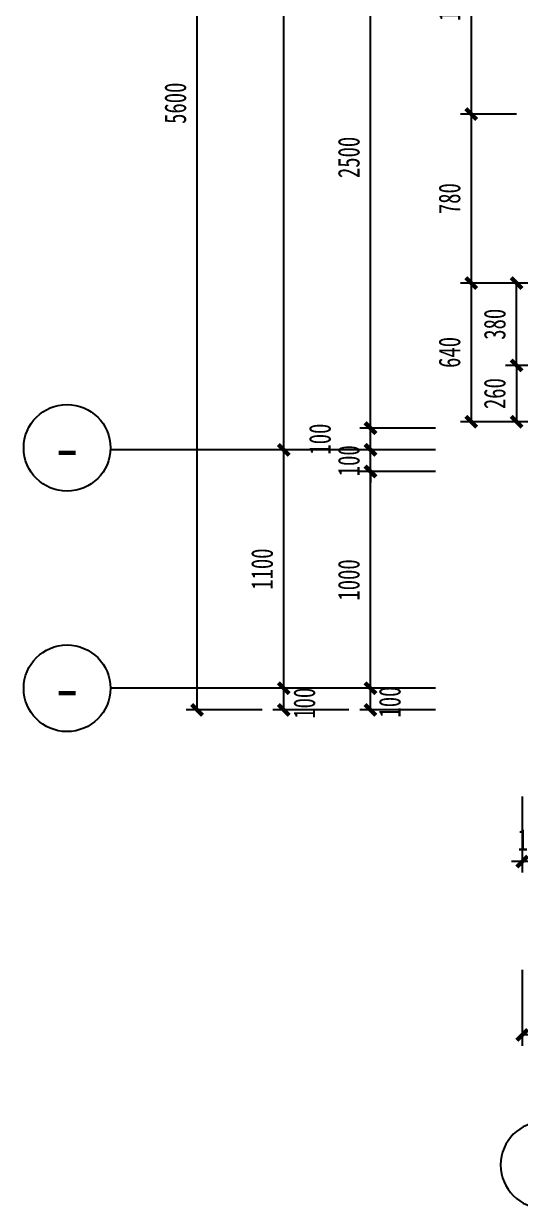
# Model space of a CAD drawing. Header units: millimetres. Extents: x -133666 to 880576, y -269375 to 86941.
# Drawn here: x -48304 to -46013, y -153567 to -148099 of the extents above; entities that cross this region are included whole.
import ezdxf
from ezdxf.enums import TextEntityAlignment as Align

# ---------------------------------------------------------------- set-up
doc = ezdxf.new("R2010")
doc.units = ezdxf.units.MM
doc.header["$LTSCALE"] = 1000
doc.linetypes.add('CENTER', pattern=[50.8, 31.75, -6.35, 6.35, -6.35])
doc.layers.get('0').update_dxf_attribs({"linetype": 'CONTINUOUS'})
doc.layers.get('Defpoints').update_dxf_attribs({"color": 6, "linetype": 'CONTINUOUS'})
for name, color, linetype in [('A-轴号', 4, 'CONTINUOUS'), ('A-轴线', 8, 'CENTER'), ('C-顶面造型尺寸', 5, 'CONTINUOUS'), ('W-尺寸', 5, 'CONTINUOUS')]:
    doc.layers.add(name, color=color, linetype=linetype)
doc.styles.add('DIM', font='', dxfattribs={"width": 0.7})
doc.styles.add('NAME-1', font='simhei.ttf')
doc.styles.get('DIM').set_extended_font_data('SimSun')
doc.dimstyles.new('50', dxfattribs={"dimscale": 50, "dimtxt": 2, "dimasz": 1, "dimexe": 1, "dimexo": 1, "dimgap": 1, "dimtad": 1, "dimdec": 0, "dimzin": 0, "dimdsep": 46, "dimtxsty": 'DIM', "dimblk": 'ARCHTICK', "dimcen": 0, "dimclrd": 5, "dimclre": 5, "dimclrt": 35, "dimadec": 0, "dimazin": 0, "dimtfac": 0.5, "dimtdec": 0, "dimtix": 1, "dimtmove": 2, "dimatfit": 2, "dimldrblk": 'A', "dimfxl": 0, "dimtolj": 1, "dimtzin": 0, "dimlwd": -1, "dimlwe": -1, "dimarcsym": 0})

# ---------------------------------------------------------------- blocks, each defined once
blk = doc.blocks.new('轴号')
at = {"color": 4}
blk.add_circle((4, 0), 4, dxfattribs=at)
at = {"color": 2, "style": 'NAME-1'}
blk.add_attdef('1', text='', height=4, dxfattribs=at).set_placement((4, 0), align=Align.MIDDLE)
blk = doc.blocks.new('_ArchTick')
at = {"color": 0, "linetype": 'ByBlock', "const_width": 0.4}
blk.add_lwpolyline([(-0.5, -0.5), (0.5, 0.5)], dxfattribs=at)
blk = doc.blocks.new('*D512')
at = {"layer": 'Defpoints', "color": 0, "transparency": 16777216}
for p in [(-46004.1, -150166.6), (-45904.1, -150166.6), (-46004.1, -151966.6)]:
    blk.add_point(p, dxfattribs=at)
at = {"layer": 'W-尺寸', "color": 5, "transparency": 16777216}
for p, q in [((-46004.1, -151666.6), (-46004.1, -152016.6)), ((-45904.1, -151666.6), (-45904.1, -152016.6)), ((-46004.1, -151966.6), (-46054.1, -151966.6)), ((-45904.1, -151966.6), (-46004.1, -151966.6)), ((-45904.1, -151966.6), (-45854.1, -151966.6))]:
    blk.add_line(p, q, dxfattribs=at)
at = {"layer": 'W-尺寸', "color": 5, "transparency": 16777216, "xscale": 50, "yscale": 50, "zscale": 50}
blk.add_blockref('_ArchTick', (-46004.1, -151966.6), dxfattribs=at)
at = {"layer": 'W-尺寸', "color": 5, "transparency": 16777216, "xscale": 50, "yscale": 50, "zscale": 50, "rotation": 180}
blk.add_blockref('_ArchTick', (-45904.1, -151966.6), dxfattribs=at)
at = {"layer": 'W-尺寸', "color": 35, "transparency": 16777216, "insert": (-45954.1, -151866.6), "char_height": 100, "attachment_point": 5, "style": 'DIM'}
blk.add_mtext('\\A1;100', dxfattribs=at)
blk = doc.blocks.new('A')
for p, q in [((-1.44, 1.15), (-1.09, 1.44)), ((-1.44, 1.15), (-0.37, 0)), ((-1.09, 1.44), (0, 0)), ((-0.37, 0), (-2.13, 0)), ((-1.44, -1.15), (-0.37, 0)), ((-1.09, -1.44), (0, 0)), ((-1.44, -1.15), (-1.09, -1.44))]:
    blk.add_line(p, q)
for points in [[(-1.44, 1.15), (-1.09, 1.44), (-0.37, 0), (0, 0)], [(-1.44, -1.15), (-1.09, -1.44), (-0.37, 0), (0, 0)]]:
    blk.add_solid(points)
blk = doc.blocks.new('*D513')
at = {"layer": 'Defpoints', "color": 0, "transparency": 16777216}
for p in [(-30704.1, -152066.6), (-46004.1, -152166.6), (-46004.1, -152766.6)]:
    blk.add_point(p, dxfattribs=at)
at = {"layer": 'W-尺寸', "color": 5, "transparency": 16777216}
for p, q in [((-46004.1, -152466.6), (-46004.1, -152816.6)), ((-30704.1, -152466.6), (-30704.1, -152816.6)), ((-30704.1, -152766.6), (-46004.1, -152766.6))]:
    blk.add_line(p, q, dxfattribs=at)
at = {"layer": 'W-尺寸', "color": 5, "transparency": 16777216, "xscale": 50, "yscale": 50, "zscale": 50, "rotation": 180}
blk.add_blockref('_ArchTick', (-46004.1, -152766.6), dxfattribs=at)
at = {"layer": 'W-尺寸', "color": 5, "transparency": 16777216, "xscale": 50, "yscale": 50, "zscale": 50}
blk.add_blockref('_ArchTick', (-30704.1, -152766.6), dxfattribs=at)
at = {"layer": 'W-尺寸', "color": 35, "transparency": 16777216, "insert": (-38354.1, -152666.6), "char_height": 100, "attachment_point": 5, "style": 'DIM'}
blk.add_mtext('\\A1;15300', dxfattribs=at)
blk = doc.blocks.new('*D539')
at = {"layer": 'Defpoints', "color": 0, "transparency": 16777216}
for p in [(-47504.1, -145666.6), (-46704.1, -145666.6), (-46704.1, -151266.6)]:
    blk.add_point(p, dxfattribs=at)
at = {"layer": 'W-尺寸', "color": 5, "transparency": 16777216}
for p, q in [((-47204.1, -145666.6), (-47554.1, -145666.6)), ((-47504.1, -151266.6), (-47504.1, -145666.6)), ((-47204.1, -151266.6), (-47554.1, -151266.6))]:
    blk.add_line(p, q, dxfattribs=at)
at = {"layer": 'W-尺寸', "color": 5, "transparency": 16777216, "xscale": 50, "yscale": 50, "zscale": 50}
for p, rotation in [((-47504.1, -145666.6), 90), ((-47504.1, -151266.6), 270)]:
    blk.add_blockref('_ArchTick', p, dxfattribs=dict(at, rotation=rotation))
at = {"layer": 'W-尺寸', "color": 35, "transparency": 16777216, "insert": (-47604.1, -148466.6), "char_height": 100, "attachment_point": 5, "rotation": 90, "style": 'DIM'}
blk.add_mtext('\\A1;5600', dxfattribs=at)
blk = doc.blocks.new('*D540')
at = {"layer": 'Defpoints', "color": 0, "transparency": 16777216}
for p in [(-47104.1, -150066.6), (-46304.1, -150066.6), (-46304.1, -151166.6)]:
    blk.add_point(p, dxfattribs=at)
at = {"layer": 'W-尺寸', "color": 5, "transparency": 16777216}
for p, q in [((-46804.1, -150066.6), (-47154.1, -150066.6)), ((-47104.1, -151166.6), (-47104.1, -150066.6)), ((-46804.1, -151166.6), (-47154.1, -151166.6))]:
    blk.add_line(p, q, dxfattribs=at)
at = {"layer": 'W-尺寸', "color": 5, "transparency": 16777216, "xscale": 50, "yscale": 50, "zscale": 50}
for p, rotation in [((-47104.1, -150066.6), 90), ((-47104.1, -151166.6), 270)]:
    blk.add_blockref('_ArchTick', p, dxfattribs=dict(at, rotation=rotation))
at = {"layer": 'W-尺寸', "color": 35, "transparency": 16777216, "insert": (-47204.1, -150616.6), "char_height": 100, "attachment_point": 5, "rotation": 90, "style": 'DIM'}
blk.add_mtext('\\A1;1100', dxfattribs=at)
blk = doc.blocks.new('*D541')
at = {"layer": 'Defpoints', "color": 0, "transparency": 16777216}
for p in [(-47104.1, -145766.6), (-46304.1, -145766.6), (-46304.1, -150066.6)]:
    blk.add_point(p, dxfattribs=at)
at = {"layer": 'W-尺寸', "color": 5, "transparency": 16777216}
for p, q in [((-46804.1, -145766.6), (-47154.1, -145766.6)), ((-47104.1, -150066.6), (-47104.1, -145766.6)), ((-46804.1, -150066.6), (-47154.1, -150066.6))]:
    blk.add_line(p, q, dxfattribs=at)
at = {"layer": 'W-尺寸', "color": 5, "transparency": 16777216, "xscale": 50, "yscale": 50, "zscale": 50}
for p, rotation in [((-47104.1, -145766.6), 90), ((-47104.1, -150066.6), 270)]:
    blk.add_blockref('_ArchTick', p, dxfattribs=dict(at, rotation=rotation))
at = {"layer": 'W-尺寸', "color": 35, "transparency": 16777216, "insert": (-47204.1, -147916.6), "char_height": 100, "attachment_point": 5, "rotation": 90, "style": 'DIM'}
blk.add_mtext('\\A1;4300', dxfattribs=at)
blk = doc.blocks.new('*D542')
at = {"layer": 'Defpoints', "color": 0, "transparency": 16777216}
for p in [(-47104.1, -151166.6), (-46104.1, -151166.6), (-46104.1, -151266.6)]:
    blk.add_point(p, dxfattribs=at)
at = {"layer": 'W-尺寸', "color": 5, "transparency": 16777216}
for p, q in [((-46804.1, -151166.6), (-47154.1, -151166.6)), ((-47104.1, -151266.6), (-47104.1, -151166.6)), ((-46804.1, -151266.6), (-47154.1, -151266.6))]:
    blk.add_line(p, q, dxfattribs=at)
at = {"layer": 'W-尺寸', "color": 5, "transparency": 16777216, "xscale": 50, "yscale": 50, "zscale": 50}
for p, rotation in [((-47104.1, -151166.6), 90), ((-47104.1, -151266.6), 270)]:
    blk.add_blockref('_ArchTick', p, dxfattribs=dict(at, rotation=rotation))
at = {"layer": 'W-尺寸', "color": 35, "transparency": 16777216, "insert": (-47009, -151235.6), "char_height": 100, "attachment_point": 5, "rotation": 90, "style": 'DIM'}
blk.add_mtext('\\A1;100', dxfattribs=at)
blk = doc.blocks.new('*D544')
at = {"layer": 'Defpoints', "color": 0, "transparency": 16777216}
for p in [(-46704.1, -150166.6), (-46141.3, -150166.6), (-46141.3, -151166.6)]:
    blk.add_point(p, dxfattribs=at)
at = {"layer": 'W-尺寸', "color": 5, "transparency": 16777216}
for p, q in [((-46404.1, -150166.6), (-46754.1, -150166.6)), ((-46704.1, -151166.6), (-46704.1, -150166.6)), ((-46404.1, -151166.6), (-46754.1, -151166.6))]:
    blk.add_line(p, q, dxfattribs=at)
at = {"layer": 'W-尺寸', "color": 5, "transparency": 16777216, "xscale": 50, "yscale": 50, "zscale": 50}
for p, rotation in [((-46704.1, -150166.6), 90), ((-46704.1, -151166.6), 270)]:
    blk.add_blockref('_ArchTick', p, dxfattribs=dict(at, rotation=rotation))
at = {"layer": 'W-尺寸', "color": 35, "transparency": 16777216, "insert": (-46804.1, -150666.6), "char_height": 100, "attachment_point": 5, "rotation": 90, "style": 'DIM'}
blk.add_mtext('\\A1;1000', dxfattribs=at)
blk = doc.blocks.new('*D545')
at = {"layer": 'Defpoints', "color": 0, "transparency": 16777216}
for p in [(-46704.1, -147466.6), (-45804.1, -147466.6), (-45804.1, -149966.6)]:
    blk.add_point(p, dxfattribs=at)
at = {"layer": 'W-尺寸', "color": 5, "transparency": 16777216}
for p, q in [((-46404.1, -147466.6), (-46754.1, -147466.6)), ((-46704.1, -149966.6), (-46704.1, -147466.6)), ((-46404.1, -149966.6), (-46754.1, -149966.6))]:
    blk.add_line(p, q, dxfattribs=at)
at = {"layer": 'W-尺寸', "color": 5, "transparency": 16777216, "xscale": 50, "yscale": 50, "zscale": 50}
for p, rotation in [((-46704.1, -147466.6), 90), ((-46704.1, -149966.6), 270)]:
    blk.add_blockref('_ArchTick', p, dxfattribs=dict(at, rotation=rotation))
at = {"layer": 'W-尺寸', "color": 35, "transparency": 16777216, "insert": (-46804.1, -148716.6), "char_height": 100, "attachment_point": 5, "rotation": 90, "style": 'DIM'}
blk.add_mtext('\\A1;2500', dxfattribs=at)
blk = doc.blocks.new('*D546')
at = {"layer": 'Defpoints', "color": 0, "transparency": 16777216}
for p in [(-46704.1, -150066.6), (-46141.3, -150066.6), (-46141.3, -150166.6)]:
    blk.add_point(p, dxfattribs=at)
at = {"layer": 'W-尺寸', "color": 5, "transparency": 16777216}
for p, q in [((-46704.1, -150066.6), (-46704.1, -150016.6)), ((-46404.1, -150066.6), (-46754.1, -150066.6)), ((-46704.1, -150166.6), (-46704.1, -150066.6)), ((-46404.1, -150166.6), (-46754.1, -150166.6)), ((-46704.1, -150166.6), (-46704.1, -150216.6))]:
    blk.add_line(p, q, dxfattribs=at)
at = {"layer": 'W-尺寸', "color": 5, "transparency": 16777216, "xscale": 50, "yscale": 50, "zscale": 50}
for p, rotation in [((-46704.1, -150066.6), 270), ((-46704.1, -150166.6), 90)]:
    blk.add_blockref('_ArchTick', p, dxfattribs=dict(at, rotation=rotation))
at = {"layer": 'W-尺寸', "color": 35, "transparency": 16777216, "insert": (-46804.1, -150116.6), "char_height": 100, "attachment_point": 5, "rotation": 90, "style": 'DIM'}
blk.add_mtext('\\A1;100', dxfattribs=at)
blk = doc.blocks.new('*D551')
at = {"layer": 'Defpoints', "color": 0, "transparency": 16777216}
for p in [(-46704.1, -151166.6), (-46141.3, -151166.6), (-46141.3, -151266.6)]:
    blk.add_point(p, dxfattribs=at)
at = {"layer": 'W-尺寸', "color": 5, "transparency": 16777216}
for p, q in [((-46404.1, -151166.6), (-46754.1, -151166.6)), ((-46704.1, -151266.6), (-46704.1, -151166.6)), ((-46404.1, -151266.6), (-46754.1, -151266.6))]:
    blk.add_line(p, q, dxfattribs=at)
at = {"layer": 'W-尺寸', "color": 5, "transparency": 16777216, "xscale": 50, "yscale": 50, "zscale": 50}
for p, rotation in [((-46704.1, -151166.6), 90), ((-46704.1, -151266.6), 270)]:
    blk.add_blockref('_ArchTick', p, dxfattribs=dict(at, rotation=rotation))
at = {"layer": 'W-尺寸', "color": 35, "transparency": 16777216, "insert": (-46614.9, -151230.1), "char_height": 100, "attachment_point": 5, "rotation": 90, "style": 'DIM'}
blk.add_mtext('\\A1;100', dxfattribs=at)
blk = doc.blocks.new('*D566')
at = {"layer": 'C-顶面造型尺寸', "color": 5, "ltscale": 0.15, "transparency": 16777216}
for p, q in [((-45939.4, -147466.6), (-46289.4, -147466.6)), ((-46239.4, -147466.6), (-46239.4, -148516.9)), ((-46030.9, -148516.9), (-46289.4, -148516.9))]:
    blk.add_line(p, q, dxfattribs=at)
at = {"layer": 'Defpoints', "color": 0, "ltscale": 0.15, "transparency": 16777216}
for p in [(-45830.9, -147466.6), (-46239.4, -148516.9), (-45980.9, -148516.9)]:
    blk.add_point(p, dxfattribs=at)
at = {"layer": 'C-顶面造型尺寸', "color": 5, "ltscale": 0.15, "transparency": 16777216, "xscale": 50, "yscale": 50, "zscale": 50}
for p, rotation in [((-46239.4, -147466.6), 90), ((-46239.4, -148516.9), 270)]:
    blk.add_blockref('_ArchTick', p, dxfattribs=dict(at, rotation=rotation))
at = {"layer": 'C-顶面造型尺寸', "color": 35, "ltscale": 0.15, "transparency": 16777216, "insert": (-46339.4, -147991.8), "char_height": 100, "attachment_point": 5, "rotation": 90, "style": 'DIM'}
blk.add_mtext('\\A1;1050', dxfattribs=at)
blk = doc.blocks.new('*D567')
at = {"layer": 'C-顶面造型尺寸', "color": 5, "ltscale": 0.15, "transparency": 16777216}
for p, q in [((-46110.1, -148516.9), (-46289.4, -148516.9)), ((-46239.4, -148516.9), (-46239.4, -149296.6)), ((-46072.4, -149296.6), (-46289.4, -149296.6))]:
    blk.add_line(p, q, dxfattribs=at)
at = {"layer": 'Defpoints', "color": 0, "ltscale": 0.15, "transparency": 16777216}
for p in [(-46060.1, -148516.9), (-46239.4, -149296.6), (-46022.4, -149296.6)]:
    blk.add_point(p, dxfattribs=at)
at = {"layer": 'C-顶面造型尺寸', "color": 5, "ltscale": 0.15, "transparency": 16777216, "xscale": 50, "yscale": 50, "zscale": 50}
for p, rotation in [((-46239.4, -148516.9), 90), ((-46239.4, -149296.6), 270)]:
    blk.add_blockref('_ArchTick', p, dxfattribs=dict(at, rotation=rotation))
at = {"layer": 'C-顶面造型尺寸', "color": 35, "ltscale": 0.15, "transparency": 16777216, "insert": (-46339.4, -148906.8), "char_height": 100, "attachment_point": 5, "rotation": 90, "style": 'DIM'}
blk.add_mtext('\\A1;780', dxfattribs=at)
blk = doc.blocks.new('*D568')
at = {"layer": 'C-顶面造型尺寸', "color": 5, "ltscale": 0.15, "transparency": 16777216}
for p, q in [((-46072.4, -149296.6), (-46289.4, -149296.6)), ((-46239.4, -149296.6), (-46239.4, -149936.6)), ((-46072.4, -149936.6), (-46289.4, -149936.6))]:
    blk.add_line(p, q, dxfattribs=at)
at = {"layer": 'Defpoints', "color": 0, "ltscale": 0.15, "transparency": 16777216}
for p in [(-46022.4, -149296.6), (-46239.4, -149936.6), (-46022.4, -149936.6)]:
    blk.add_point(p, dxfattribs=at)
at = {"layer": 'C-顶面造型尺寸', "color": 5, "ltscale": 0.15, "transparency": 16777216, "xscale": 50, "yscale": 50, "zscale": 50}
for p, rotation in [((-46239.4, -149296.6), 90), ((-46239.4, -149936.6), 270)]:
    blk.add_blockref('_ArchTick', p, dxfattribs=dict(at, rotation=rotation))
at = {"layer": 'C-顶面造型尺寸', "color": 35, "ltscale": 0.15, "transparency": 16777216, "insert": (-46339.4, -149616.6), "char_height": 100, "attachment_point": 5, "rotation": 90, "style": 'DIM'}
blk.add_mtext('\\A1;640', dxfattribs=at)
blk = doc.blocks.new('*D569')
at = {"layer": 'C-顶面造型尺寸', "color": 5, "ltscale": 0.15, "transparency": 16777216}
for p, q in [((-45852.8, -149296.6), (-46080.8, -149296.6)), ((-46030.8, -149676.6), (-46030.8, -149296.6)), ((-45852.8, -149676.6), (-46080.8, -149676.6))]:
    blk.add_line(p, q, dxfattribs=at)
at = {"layer": 'Defpoints', "color": 0, "ltscale": 0.15, "transparency": 16777216}
for p in [(-46030.8, -149296.6), (-45802.8, -149296.6), (-45802.8, -149676.6)]:
    blk.add_point(p, dxfattribs=at)
at = {"layer": 'C-顶面造型尺寸', "color": 5, "ltscale": 0.15, "transparency": 16777216, "xscale": 50, "yscale": 50, "zscale": 50}
for p, rotation in [((-46030.8, -149296.6), 90), ((-46030.8, -149676.6), 270)]:
    blk.add_blockref('_ArchTick', p, dxfattribs=dict(at, rotation=rotation))
at = {"layer": 'C-顶面造型尺寸', "color": 35, "ltscale": 0.15, "transparency": 16777216, "insert": (-46130.8, -149486.6), "char_height": 100, "attachment_point": 5, "rotation": 90, "style": 'DIM'}
blk.add_mtext('\\A1;380', dxfattribs=at)
blk = doc.blocks.new('*D570')
at = {"layer": 'C-顶面造型尺寸', "color": 5, "ltscale": 0.15, "transparency": 16777216}
for p, q in [((-45902.8, -149676.6), (-46080.8, -149676.6)), ((-46030.8, -149676.6), (-46030.8, -149936.6)), ((-45902.8, -149936.6), (-46080.8, -149936.6))]:
    blk.add_line(p, q, dxfattribs=at)
at = {"layer": 'Defpoints', "color": 0, "ltscale": 0.15, "transparency": 16777216}
for p in [(-45852.8, -149676.6), (-46030.8, -149936.6), (-45852.8, -149936.6)]:
    blk.add_point(p, dxfattribs=at)
at = {"layer": 'C-顶面造型尺寸', "color": 5, "ltscale": 0.15, "transparency": 16777216, "xscale": 50, "yscale": 50, "zscale": 50}
for p, rotation in [((-46030.8, -149676.6), 90), ((-46030.8, -149936.6), 270)]:
    blk.add_blockref('_ArchTick', p, dxfattribs=dict(at, rotation=rotation))
at = {"layer": 'C-顶面造型尺寸', "color": 35, "ltscale": 0.15, "transparency": 16777216, "insert": (-46130.8, -149806.6), "char_height": 100, "attachment_point": 5, "rotation": 90, "style": 'DIM'}
blk.add_mtext('\\A1;260', dxfattribs=at)
blk = doc.blocks.new('*D604')
at = {"layer": 'Defpoints', "color": 0, "transparency": 16777216}
for p in [(-46704.1, -149966.6), (-46141.3, -149966.6), (-46141.3, -150066.6)]:
    blk.add_point(p, dxfattribs=at)
at = {"layer": 'W-尺寸', "color": 5, "transparency": 16777216}
for p, q in [((-46404.1, -149966.6), (-46754.1, -149966.6)), ((-46704.1, -150066.6), (-46704.1, -149966.6)), ((-46404.1, -150066.6), (-46754.1, -150066.6))]:
    blk.add_line(p, q, dxfattribs=at)
at = {"layer": 'W-尺寸', "color": 5, "transparency": 16777216, "xscale": 50, "yscale": 50, "zscale": 50}
for p, rotation in [((-46704.1, -149966.6), 90), ((-46704.1, -150066.6), 270)]:
    blk.add_blockref('_ArchTick', p, dxfattribs=dict(at, rotation=rotation))
at = {"layer": 'W-尺寸', "color": 35, "transparency": 16777216, "insert": (-46937.2, -150016.6), "char_height": 100, "attachment_point": 5, "rotation": 90, "style": 'DIM'}
blk.add_mtext('\\A1;100', dxfattribs=at)

msp = doc.modelspace()

# ---------------------------------------------------------------- linework, layer by layer
at = {"layer": 'A-轴线'}
for p, q in [((-46404.1, -150066.6), (-47904.1, -150066.6)), ((-46404.1, -151166.6), (-47904.1, -151166.6))]:
    msp.add_line(p, q, dxfattribs=at)

# ---------------------------------------------------------------- block references
at = {"layer": 'A-轴号', "color": 4, "ltscale": 20, "xscale": 50, "yscale": 50, "zscale": 50}
for p in [(-48304.1, -150057.1), (-48304.1, -151166.6)]:
    msp.add_blockref('轴号', p, dxfattribs=at).add_auto_attribs({'1': '-'})
at = {"layer": 'A-轴号', "color": 4, "ltscale": 20}
ref = msp.add_blockref('轴号', (-45704.1, -153366.6), dxfattribs=dict(at, xscale=-50, yscale=50, zscale=50))
ref.add_attrib('1', '-', dxfattribs={"layer": '0', "color": 2, "height": 200, "style": 'NAME-1'}).set_placement((-45904.1, -153366.6), align=Align.MIDDLE)

# ---------------------------------------------------------------- dimensions: what is measured, and where the dimension line sits
at = {"layer": 'C-顶面造型尺寸', "ltscale": 0.15}
for base, p1, p2, picture, middle in [((-46239.4, -148516.9), (-45830.9, -147466.6), (-45980.9, -148516.9), '*D566', (-46339.4, -147991.8)), ((-46239.4, -149296.6), (-46060.1, -148516.9), (-46022.4, -149296.6), '*D567', (-46339.4, -148906.8)), ((-46239.4, -149936.6), (-46022.4, -149296.6), (-46022.4, -149936.6), '*D568', (-46339.4, -149616.6)), ((-46030.8, -149296.6), (-45802.8, -149676.6), (-45802.8, -149296.6), '*D569', (-46130.8, -149486.6)), ((-46030.8, -149936.6), (-45852.8, -149676.6), (-45852.8, -149936.6), '*D570', (-46130.8, -149806.6))]:
    dim = msp.add_linear_dim(base=base, p1=p1, p2=p2, angle=90, dimstyle='50', dxfattribs=at)
    dim.commit()
    dim.dimension.update_dxf_attribs({"geometry": picture, "text_midpoint": middle})
at = {"layer": 'W-尺寸'}
for base, p1, p2, angle, picture, middle in [((-47504.1, -145666.6), (-46704.1, -151266.6), (-46704.1, -145666.6), 90, '*D539', (-47604.1, -148466.6)), ((-47104.1, -145766.6), (-46304.1, -150066.6), (-46304.1, -145766.6), 90, '*D541', (-47204.1, -147916.6)), ((-46704.1, -147466.6), (-45804.1, -149966.6), (-45804.1, -147466.6), 90, '*D545', (-46804.1, -148716.6)), ((-46704.1, -150066.6), (-46141.3, -150166.6), (-46141.3, -150066.6), 90, '*D546', (-46804.1, -150116.6)), ((-47104.1, -150066.6), (-46304.1, -151166.6), (-46304.1, -150066.6), 90, '*D540', (-47204.1, -150616.6)), ((-46704.1, -150166.6), (-46141.3, -151166.6), (-46141.3, -150166.6), 90, '*D544', (-46804.1, -150666.6)), ((-46004.1, -151966.6), (-45904.1, -150166.6), (-46004.1, -150166.6), 180, '*D512', (-45954.1, -151866.6)), ((-46004.1, -152766.6), (-30704.1, -152066.6), (-46004.1, -152166.6), 180, '*D513', (-38354.1, -152666.6))]:
    dim = msp.add_linear_dim(base=base, p1=p1, p2=p2, angle=angle, dimstyle='50', dxfattribs=at)
    dim.commit()
    dim.dimension.update_dxf_attribs({"geometry": picture, "text_midpoint": middle})
for base, p1, p2, angle, picture, middle in [((-46704.1, -149966.6), (-46141.3, -150066.6), (-46141.3, -149966.6), 90, '*D604', (-46937.2, -150016.6)), ((-47104.1, -151166.6), (-46104.1, -151266.6), (-46104.1, -151166.6), 90, '*D542', (-47009, -151235.6)), ((-46704.1, -151166.6), (-46141.3, -151266.6), (-46141.3, -151166.6), 270, '*D551', (-46614.9, -151230.1))]:
    dim = msp.add_linear_dim(base=base, p1=p1, p2=p2, angle=angle, dimstyle='50', dxfattribs=at)
    dim.commit()
    dim.dimension.update_dxf_attribs({"geometry": picture, "text_midpoint": middle, "dimtype": 160})

doc.saveas('drawing.dxf')
